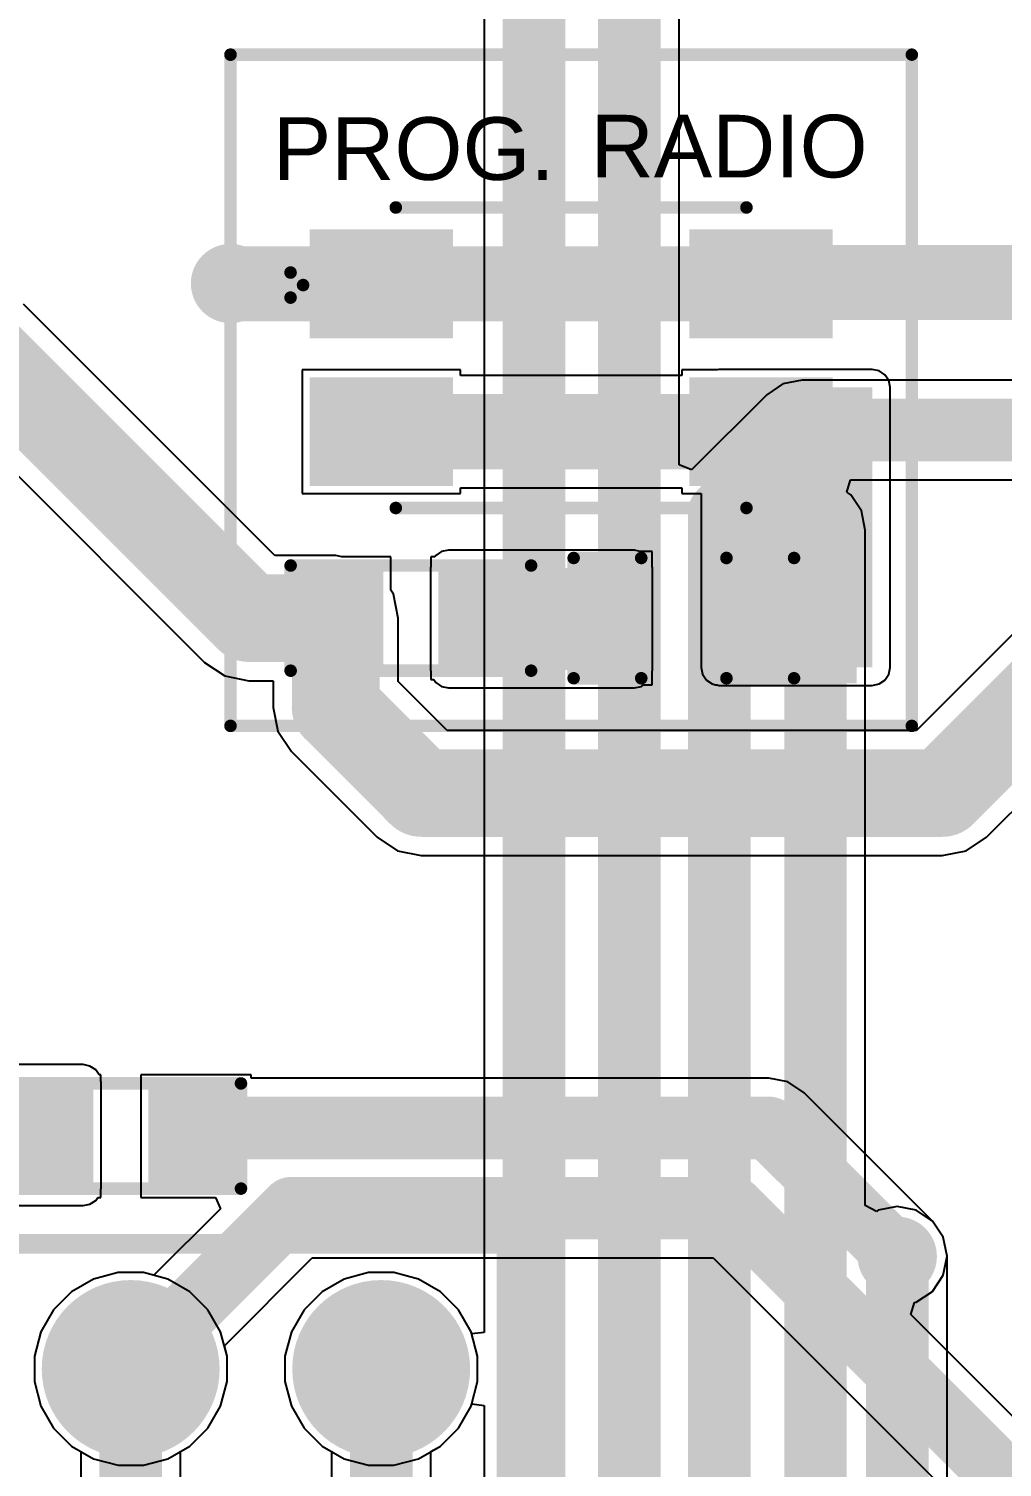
# Model space of a CAD drawing. Header units: millimetres. Extents: x -5 to 123, y 0 to 98.
# Drawn here: x 92.21 to 102.08, y 62.02 to 76.61 of the extents above; entities that cross this region are included whole.
import ezdxf

# ---------------------------------------------------------------- set-up
doc = ezdxf.new("R2010")
doc.units = ezdxf.units.MM
for name, color, linetype in [('BottomLayer', 5, 'Continuous'), ('BottomSolder', 6, 'Continuous'), ('MultiLayer', 9, 'Continuous'), ('PadHoleLayer', 156, 'Continuous'), ('TopLayer', 1, 'Continuous'), ('TopOverlay', 2, 'Continuous'), ('TopPaste', 8, 'Continuous'), ('TopSolder', 216, 'Continuous'), ('ViaHoleLayer', 16, 'Continuous')]:
    doc.layers.add(name, color=color, linetype=linetype)
doc.styles.add('Arial', font='', dxfattribs={"height": 0.2})
doc.styles.get('Arial').set_extended_font_data('Arial')

# ---------------------------------------------------------------- blocks, each defined once
blk = doc.blocks.new('TS_1185EC_C_D_B__17')
at = {"layer": 'TopLayer'}
for points in [[(-2.55, 1.2), (-1.3, 1.2), (-1.3, 0.3), (-2.55, 0.3)], [(1.3, 1.2), (2.55, 1.2), (2.55, 0.3), (1.3, 0.3)], [(-2.55, -0.3), (-1.3, -0.3), (-1.3, -1.2), (-2.55, -1.2)], [(1.3, -0.3), (2.55, -0.3), (2.55, -1.2), (1.3, -1.2)]]:
    blk.add_hatch(color=1, dxfattribs=at).paths.add_polyline_path(points)
at = {"layer": 'TopPaste'}
for points in [[(-2.55, 1.2), (-1.3, 1.2), (-1.3, 0.3), (-2.55, 0.3)], [(1.3, 1.2), (2.55, 1.2), (2.55, 0.3), (1.3, 0.3)], [(-2.55, -0.3), (-1.3, -0.3), (-1.3, -1.2), (-2.55, -1.2)], [(1.3, -0.3), (2.55, -0.3), (2.55, -1.2), (1.3, -1.2)]]:
    blk.add_hatch(color=8, dxfattribs=at).paths.add_polyline_path(points)
at = {"layer": 'TopSolder'}
for points in [[(-2.652, 1.302), (-1.198, 1.302), (-1.198, 0.198), (-2.652, 0.198)], [(1.198, 1.302), (2.652, 1.302), (2.652, 0.198), (1.198, 0.198)], [(-2.652, -0.198), (-1.198, -0.198), (-1.198, -1.302), (-2.652, -1.302)], [(1.198, -0.198), (2.652, -0.198), (2.652, -1.302), (1.198, -1.302)]]:
    blk.add_hatch(color=216, dxfattribs=at).paths.add_polyline_path(points)
at = {"layer": 'TopOverlay', "const_width": 0.127}
for points in [[(-1.778, 1.524), (1.778, 1.524)], [(-2.845, 0.864), (-2.718, 0.737)], [(-2.845, 0.61), (-2.845, 0.864)], [(-2.845, 0.61), (-2.718, 0.737)], [(-1.778, -1.524), (1.778, -1.524)]]:
    blk.add_lwpolyline(points, dxfattribs=at)
at = {"layer": 'TopOverlay', "const_width": 0.0635}
for points in [[(-1.81, 1.524, 1), (-1.746, 1.524, 1)], [(1.746, 1.524, 1), (1.81, 1.524, 1)], [(-2.877, 0.864, 1), (-2.813, 0.864, 1)], [(-2.877, 0.864, 1), (-2.813, 0.864, 1)], [(-2.75, 0.737, 1), (-2.686, 0.737, 1)], [(-2.75, 0.737, 1), (-2.686, 0.737, 1)], [(-2.877, 0.61, 1), (-2.813, 0.61, 1)], [(-2.877, 0.61, 1), (-2.813, 0.61, 1)], [(-1.81, -1.524, 1), (-1.746, -1.524, 1)], [(1.746, -1.524, 1), (1.81, -1.524, 1)]]:
    blk.add_lwpolyline(points, format="xyb", close=True, dxfattribs=at)
blk = doc.blocks.new('RES_0603_72')
at = {"layer": 'TopLayer'}
for points in [[(-0.381, 0.4445), (-0.381, -0.4445), (-1.143, -0.4445), (-1.143, 0.4445)], [(1.143, 0.4445), (1.143, -0.4445), (0.381, -0.4445), (0.381, 0.4445)]]:
    blk.add_hatch(color=1, dxfattribs=at).paths.add_polyline_path(points)
at = {"layer": 'TopPaste'}
for points in [[(-0.381, 0.4445), (-0.381, -0.4445), (-1.143, -0.4445), (-1.143, 0.4445)], [(1.143, 0.4445), (1.143, -0.4445), (0.381, -0.4445), (0.381, 0.4445)]]:
    blk.add_hatch(color=8, dxfattribs=at).paths.add_polyline_path(points)
at = {"layer": 'TopSolder'}
for points in [[(-0.2794, 0.5461), (-0.2794, -0.5461), (-1.2446, -0.5461), (-1.2446, 0.5461)], [(1.2446, 0.5461), (1.2446, -0.5461), (0.2794, -0.5461), (0.2794, 0.5461)]]:
    blk.add_hatch(color=216, dxfattribs=at).paths.add_polyline_path(points)
at = {"layer": 'TopOverlay', "const_width": 0.127}
for points in [[(1.2192, 0.5334), (-1.2192, 0.5334)], [(-1.2192, 0.5334), (-1.2192, -0.5334)], [(1.2192, 0.5334), (1.2192, -0.5334)], [(1.2192, -0.5334), (-1.2192, -0.5334)]]:
    blk.add_lwpolyline(points, dxfattribs=at)
at = {"layer": 'TopOverlay', "const_width": 0.0635}
for points in [[(-1.25095, 0.5334, 1), (-1.18745, 0.5334, 1)], [(-1.25095, 0.5334, 1), (-1.18745, 0.5334, 1)], [(1.18745, 0.5334, 1), (1.25095, 0.5334, 1)], [(1.18745, 0.5334, 1), (1.25095, 0.5334, 1)], [(-1.25095, -0.5334, 1), (-1.18745, -0.5334, 1)], [(-1.25095, -0.5334, 1), (-1.18745, -0.5334, 1)], [(1.18745, -0.5334, 1), (1.25095, -0.5334, 1)], [(1.18745, -0.5334, 1), (1.25095, -0.5334, 1)]]:
    blk.add_lwpolyline(points, format="xyb", close=True, dxfattribs=at)
blk = doc.blocks.new('RES_0603_76')
at = {"layer": 'TopLayer'}
for points in [[(-0.381, 0.4445), (-0.381, -0.4445), (-1.143, -0.4445), (-1.143, 0.4445)], [(1.143, 0.4445), (1.143, -0.4445), (0.381, -0.4445), (0.381, 0.4445)]]:
    blk.add_hatch(color=1, dxfattribs=at).paths.add_polyline_path(points)
at = {"layer": 'TopPaste'}
for points in [[(-0.381, 0.4445), (-0.381, -0.4445), (-1.143, -0.4445), (-1.143, 0.4445)], [(1.143, 0.4445), (1.143, -0.4445), (0.381, -0.4445), (0.381, 0.4445)]]:
    blk.add_hatch(color=8, dxfattribs=at).paths.add_polyline_path(points)
at = {"layer": 'TopSolder'}
for points in [[(-0.2794, 0.5461), (-0.2794, -0.5461), (-1.2446, -0.5461), (-1.2446, 0.5461)], [(1.2446, 0.5461), (1.2446, -0.5461), (0.2794, -0.5461), (0.2794, 0.5461)]]:
    blk.add_hatch(color=216, dxfattribs=at).paths.add_polyline_path(points)
at = {"layer": 'TopOverlay', "const_width": 0.127}
for points in [[(-1.2192, -0.5334), (-1.2192, 0.5334)], [(-1.2192, 0.5334), (1.2192, 0.5334)], [(1.2192, -0.5334), (1.2192, 0.5334)], [(-1.2192, -0.5334), (1.2192, -0.5334)]]:
    blk.add_lwpolyline(points, dxfattribs=at)
at = {"layer": 'TopOverlay', "const_width": 0.0635}
for points in [[(-1.25095, 0.5334, 1), (-1.18745, 0.5334, 1)], [(-1.25095, 0.5334, 1), (-1.18745, 0.5334, 1)], [(1.18745, 0.5334, 1), (1.25095, 0.5334, 1)], [(1.18745, 0.5334, 1), (1.25095, 0.5334, 1)], [(-1.25095, -0.5334, 1), (-1.18745, -0.5334, 1)], [(-1.25095, -0.5334, 1), (-1.18745, -0.5334, 1)], [(1.18745, -0.5334, 1), (1.25095, -0.5334, 1)], [(1.18745, -0.5334, 1), (1.25095, -0.5334, 1)]]:
    blk.add_lwpolyline(points, format="xyb", close=True, dxfattribs=at)
blk = doc.blocks.new('LED_0603_89')
at = {"layer": 'TopLayer'}
for points in [[(-1, 0.5), (-0.5, 0.5), (-0.5, -0.5), (-1, -0.5)], [(0.5, 0.5), (1, 0.5), (1, -0.5), (0.5, -0.5)]]:
    blk.add_hatch(color=1, dxfattribs=at).paths.add_polyline_path(points)
at = {"layer": 'TopOverlay'}
blk.add_hatch(color=2, dxfattribs=at).paths.add_polyline_path([(1.118, -0.66), (1.753, -0.66), (1.753, 0.66), (1.118, 0.66)])
at = {"layer": 'TopPaste'}
for points in [[(-1, 0.5), (-0.5, 0.5), (-0.5, -0.5), (-1, -0.5)], [(0.5, 0.5), (1, 0.5), (1, -0.5), (0.5, -0.5)]]:
    blk.add_hatch(color=8, dxfattribs=at).paths.add_polyline_path(points)
at = {"layer": 'TopSolder'}
for points in [[(-1.102, 0.602), (-0.398, 0.602), (-0.398, -0.602), (-1.102, -0.602)], [(0.398, 0.602), (1.102, 0.602), (1.102, -0.602), (0.398, -0.602)]]:
    blk.add_hatch(color=216, dxfattribs=at).paths.add_polyline_path(points)
at = {"layer": 'TopOverlay', "const_width": 0.127}
for points in [[(-1.118, 0.61), (-0.432, 0.61)], [(-1.118, -0.61), (-1.118, 0.61)], [(0.432, 0.61), (1.118, 0.61)], [(1.118, -0.61), (1.118, 0.61)], [(-1.118, -0.61), (-0.432, -0.61)], [(0.432, -0.61), (1.118, -0.61)]]:
    blk.add_lwpolyline(points, dxfattribs=at)
at = {"layer": 'TopOverlay', "const_width": 0.0635}
for points in [[(-1.149, 0.61, 1), (-1.086, 0.61, 1)], [(-1.149, 0.61, 1), (-1.086, 0.61, 1)], [(-0.464, 0.61, 1), (-0.4, 0.61, 1)], [(0.4, 0.61, 1), (0.464, 0.61, 1)], [(1.086, 0.61, 1), (1.149, 0.61, 1)], [(1.086, 0.61, 1), (1.149, 0.61, 1)], [(-1.149, -0.61, 1), (-1.086, -0.61, 1)], [(-1.149, -0.61, 1), (-1.086, -0.61, 1)], [(-0.464, -0.61, 1), (-0.4, -0.61, 1)], [(0.4, -0.61, 1), (0.464, -0.61, 1)], [(1.086, -0.61, 1), (1.149, -0.61, 1)], [(1.086, -0.61, 1), (1.149, -0.61, 1)]]:
    blk.add_lwpolyline(points, format="xyb", close=True, dxfattribs=at)
blk = doc.blocks.new('HDR_1X5_FEMALE_93')
at = {"layer": 'BottomLayer'}
blk.add_hatch(color=5, dxfattribs=at).paths.add_polyline_path([(-0.8, 0.8), (0.8, 0.8), (0.8, -0.8), (-0.8, -0.8)])
h = blk.add_hatch(color=5, dxfattribs=at)
edge = h.paths.add_edge_path()
edge.add_arc((2.54, 0), 0.8, 0, 360)
h = blk.add_hatch(color=5, dxfattribs=at)
edge = h.paths.add_edge_path()
edge.add_arc((5.08, 0), 0.8, 0, 360)
h = blk.add_hatch(color=5, dxfattribs=at)
edge = h.paths.add_edge_path()
edge.add_arc((7.62, 0), 0.8, 0, 360)
h = blk.add_hatch(color=5, dxfattribs=at)
edge = h.paths.add_edge_path()
edge.add_arc((10.16, 0), 0.8, 0, 360)
at = {"layer": 'BottomSolder'}
blk.add_hatch(color=6, dxfattribs=at).paths.add_polyline_path([(-0.902, 0.902), (0.902, 0.902), (0.902, -0.902), (-0.902, -0.902)])
h = blk.add_hatch(color=6, dxfattribs=at)
edge = h.paths.add_edge_path()
edge.add_arc((2.54, 0), 0.902, 0, 360)
h = blk.add_hatch(color=6, dxfattribs=at)
edge = h.paths.add_edge_path()
edge.add_arc((5.08, 0), 0.902, 0, 360)
h = blk.add_hatch(color=6, dxfattribs=at)
edge = h.paths.add_edge_path()
edge.add_arc((7.62, 0), 0.902, 0, 360)
h = blk.add_hatch(color=6, dxfattribs=at)
edge = h.paths.add_edge_path()
edge.add_arc((10.16, 0), 0.902, 0, 360)
at = {"layer": 'MultiLayer'}
blk.add_hatch(color=9, dxfattribs=at).paths.add_polyline_path([(-0.8, 0.8), (0.8, 0.8), (0.8, -0.8), (-0.8, -0.8)])
h = blk.add_hatch(color=9, dxfattribs=at)
edge = h.paths.add_edge_path()
edge.add_arc((2.54, 0), 0.8, 0, 360)
h = blk.add_hatch(color=9, dxfattribs=at)
edge = h.paths.add_edge_path()
edge.add_arc((5.08, 0), 0.8, 0, 360)
h = blk.add_hatch(color=9, dxfattribs=at)
edge = h.paths.add_edge_path()
edge.add_arc((7.62, 0), 0.8, 0, 360)
h = blk.add_hatch(color=9, dxfattribs=at)
edge = h.paths.add_edge_path()
edge.add_arc((10.16, 0), 0.8, 0, 360)
at = {"layer": 'PadHoleLayer'}
h = blk.add_hatch(color=156, dxfattribs=at)
edge = h.paths.add_edge_path()
edge.add_arc((0, 0), 0.475, 0, 360)
h = blk.add_hatch(color=156, dxfattribs=at)
edge = h.paths.add_edge_path()
edge.add_arc((2.54, 0), 0.475, 0, 360)
h = blk.add_hatch(color=156, dxfattribs=at)
edge = h.paths.add_edge_path()
edge.add_arc((5.08, 0), 0.475, 0, 360)
h = blk.add_hatch(color=156, dxfattribs=at)
edge = h.paths.add_edge_path()
edge.add_arc((7.62, 0), 0.475, 0, 360)
h = blk.add_hatch(color=156, dxfattribs=at)
edge = h.paths.add_edge_path()
edge.add_arc((10.16, 0), 0.475, 0, 360)
at = {"layer": 'TopLayer'}
blk.add_hatch(color=1, dxfattribs=at).paths.add_polyline_path([(-0.8, 0.8), (0.8, 0.8), (0.8, -0.8), (-0.8, -0.8)])
h = blk.add_hatch(color=1, dxfattribs=at)
edge = h.paths.add_edge_path()
edge.add_arc((2.54, 0), 0.8, 0, 360)
h = blk.add_hatch(color=1, dxfattribs=at)
edge = h.paths.add_edge_path()
edge.add_arc((5.08, 0), 0.8, 0, 360)
h = blk.add_hatch(color=1, dxfattribs=at)
edge = h.paths.add_edge_path()
edge.add_arc((7.62, 0), 0.8, 0, 360)
h = blk.add_hatch(color=1, dxfattribs=at)
edge = h.paths.add_edge_path()
edge.add_arc((10.16, 0), 0.8, 0, 360)
at = {"layer": 'TopSolder'}
blk.add_hatch(color=216, dxfattribs=at).paths.add_polyline_path([(-0.902, 0.902), (0.902, 0.902), (0.902, -0.902), (-0.902, -0.902)])
h = blk.add_hatch(color=216, dxfattribs=at)
edge = h.paths.add_edge_path()
edge.add_arc((2.54, 0), 0.902, 0, 360)
h = blk.add_hatch(color=216, dxfattribs=at)
edge = h.paths.add_edge_path()
edge.add_arc((5.08, 0), 0.902, 0, 360)
h = blk.add_hatch(color=216, dxfattribs=at)
edge = h.paths.add_edge_path()
edge.add_arc((7.62, 0), 0.902, 0, 360)
h = blk.add_hatch(color=216, dxfattribs=at)
edge = h.paths.add_edge_path()
edge.add_arc((10.16, 0), 0.902, 0, 360)
at = {"layer": 'TopOverlay', "const_width": 0.2}
for points in [[(-1.27, 1.27), (11.43, 1.27)], [(-1.27, -1.27), (-1.27, 1.27)], [(11.43, -1.27), (11.43, 1.27)], [(-1.27, -1.27), (11.43, -1.27)]]:
    blk.add_lwpolyline(points, dxfattribs=at)
at = {"layer": 'TopOverlay', "const_width": 0.1}
for points in [[(-1.32, 1.27, 1), (-1.22, 1.27, 1)], [(-1.32, 1.27, 1), (-1.22, 1.27, 1)], [(11.38, 1.27, 1), (11.48, 1.27, 1)], [(11.38, 1.27, 1), (11.48, 1.27, 1)], [(-1.32, -1.27, 1), (-1.22, -1.27, 1)], [(-1.32, -1.27, 1), (-1.22, -1.27, 1)], [(11.38, -1.27, 1), (11.48, -1.27, 1)], [(11.38, -1.27, 1), (11.48, -1.27, 1)]]:
    blk.add_lwpolyline(points, format="xyb", close=True, dxfattribs=at)

msp = doc.modelspace()

# ---------------------------------------------------------------- hatches: boundary and pattern name
at = {"layer": 'BottomLayer'}
h = msp.add_hatch(color=5, dxfattribs=at)
edge = h.paths.add_edge_path()
edge.add_arc((94.255, 74.027), 0.3, 0, 360)
h = msp.add_hatch(color=5, dxfattribs=at)
edge = h.paths.add_edge_path()
edge.add_arc((100.187, 71.526), 0.3, 0, 360)
h = msp.add_hatch(color=5, dxfattribs=at)
edge = h.paths.add_edge_path()
edge.add_arc((101.016, 64.16), 0.3, 0, 360)
at = {"layer": 'BottomSolder'}
h = msp.add_hatch(color=6, dxfattribs=at)
edge = h.paths.add_edge_path()
edge.add_arc((94.255, 74.027), 0.402, 0, 360)
h = msp.add_hatch(color=6, dxfattribs=at)
edge = h.paths.add_edge_path()
edge.add_arc((100.187, 71.526), 0.402, 0, 360)
h = msp.add_hatch(color=6, dxfattribs=at)
edge = h.paths.add_edge_path()
edge.add_arc((101.016, 64.16), 0.402, 0, 360)
at = {"layer": 'TopLayer'}
h = msp.add_hatch(color=1, dxfattribs=at)
edge = h.paths.add_edge_path()
edge.add_arc((94.255, 74.027), 0.3, 0, 360)
for points in [[(99.208, 70.133), (100.762, 70.133), (100.762, 72.974), (99.208, 72.974)], [(96.465, 70.107), (98.352, 70.107), (98.352, 71.141), (96.465, 71.141)], [(92.761, 64.856), (92.761, 65.922), (90.55, 65.922), (90.55, 64.856)]]:
    msp.add_hatch(color=1, dxfattribs=at).paths.add_polyline_path(points)
h = msp.add_hatch(color=1, dxfattribs=at)
edge = h.paths.add_edge_path()
edge.add_arc((100.187, 71.526), 0.3, 0, 360)
h = msp.add_hatch(color=1, dxfattribs=at)
edge = h.paths.add_edge_path()
edge.add_arc((101.016, 64.16), 0.3, 0, 360)
at = {"layer": 'TopSolder'}
h = msp.add_hatch(color=216, dxfattribs=at)
edge = h.paths.add_edge_path()
edge.add_arc((94.255, 74.027), 0.402, 0, 360)
h = msp.add_hatch(color=216, dxfattribs=at)
edge = h.paths.add_edge_path()
edge.add_arc((100.187, 71.526), 0.402, 0, 360)
h = msp.add_hatch(color=216, dxfattribs=at)
edge = h.paths.add_edge_path()
edge.add_arc((101.016, 64.16), 0.402, 0, 360)
at = {"layer": 'ViaHoleLayer'}
h = msp.add_hatch(color=16, dxfattribs=at)
edge = h.paths.add_edge_path()
edge.add_arc((94.255, 74.027), 0.15, 0, 360)
h = msp.add_hatch(color=16, dxfattribs=at)
edge = h.paths.add_edge_path()
edge.add_arc((100.187, 71.526), 0.15, 0, 360)
h = msp.add_hatch(color=16, dxfattribs=at)
edge = h.paths.add_edge_path()
edge.add_arc((101.016, 64.16), 0.15, 0, 360)

# ---------------------------------------------------------------- linework, layer by layer
at = {"layer": 'BottomLayer'}
for p, q in [((98.803, 72.189), (98.803, 86.909)), ((96.828, 84.318), (96.828, 63.388)), ((99.857, 73.009), (99.694, 72.899)), ((100.051, 73.047), (99.857, 73.009)), ((104.267, 73.047), (100.051, 73.047)), ((99.694, 72.899), (98.93, 72.136)), ((98.93, 72.136), (98.803, 72.189)), ((100.504, 71.91), (100.542, 72.037)), ((100.542, 72.037), (104.267, 72.037)), ((100.544, 71.883), (100.504, 71.91)), ((100.653, 71.72), (100.544, 71.883)), ((100.692, 71.526), (100.653, 71.72)), ((100.692, 64.674), (100.692, 71.526)), ((100.804, 64.614), (100.692, 64.674)), ((101.016, 64.665), (100.823, 64.627)), ((101.209, 64.627), (101.016, 64.665)), ((100.823, 64.627), (100.804, 64.614)), ((101.373, 64.517), (101.209, 64.627)), ((101.482, 64.354), (101.373, 64.517)), ((101.521, 64.16), (101.482, 64.354)), ((101.521, 58.242), (101.521, 64.16)), ((92.866, 63.929), (92.643, 63.8)), ((93.115, 63.995), (92.866, 63.929)), ((93.372, 63.995), (93.115, 63.995)), ((93.621, 63.929), (93.372, 63.995)), ((93.844, 63.8), (93.621, 63.929)), ((95.406, 63.929), (95.183, 63.8)), ((95.655, 63.995), (95.406, 63.929)), ((95.912, 63.995), (95.655, 63.995)), ((96.161, 63.929), (95.912, 63.995)), ((96.384, 63.8), (96.161, 63.929)), ((92.643, 63.8), (92.461, 63.618)), ((94.026, 63.618), (93.844, 63.8)), ((95.183, 63.8), (95.001, 63.618)), ((96.566, 63.618), (96.384, 63.8)), ((92.461, 63.618), (92.332, 63.395)), ((94.155, 63.395), (94.026, 63.618)), ((95.001, 63.618), (94.872, 63.395)), ((96.695, 63.395), (96.566, 63.618)), ((92.332, 63.395), (92.266, 63.146)), ((94.221, 63.146), (94.155, 63.395)), ((94.872, 63.395), (94.806, 63.146)), ((96.701, 63.372), (96.695, 63.395)), ((96.828, 63.388), (96.701, 63.372)), ((92.266, 63.146), (92.266, 62.889)), ((94.221, 62.889), (94.221, 63.146)), ((94.806, 63.146), (94.806, 62.889)), ((92.266, 62.889), (92.332, 62.64)), ((94.155, 62.64), (94.221, 62.889)), ((94.806, 62.889), (94.872, 62.64)), ((92.332, 62.64), (92.461, 62.417)), ((94.026, 62.417), (94.155, 62.64)), ((94.872, 62.64), (95.001, 62.417)), ((96.566, 62.417), (96.695, 62.64)), ((96.695, 62.64), (96.701, 62.663)), ((96.701, 62.663), (96.828, 62.647)), ((96.828, 62.647), (96.828, 48.647)), ((92.461, 62.417), (92.643, 62.235)), ((93.844, 62.235), (94.026, 62.417)), ((95.001, 62.417), (95.183, 62.235)), ((96.384, 62.235), (96.566, 62.417)), ((92.643, 62.235), (92.738, 62.18)), ((92.738, 62.18), (92.738, 61.519)), ((93.748, 62.18), (93.844, 62.235)), ((93.748, 61.728), (93.748, 62.18)), ((95.183, 62.235), (95.278, 62.18)), ((95.278, 62.18), (95.278, 61.906)), ((96.288, 62.18), (96.384, 62.235)), ((96.288, 61.697), (96.288, 62.18))]:
    msp.add_line(p, q, dxfattribs=at)
for points, const_width in [([(98.298, 44.806), (98.298, 87.118)], 0.635), ([(97.333, 48.438), (97.333, 84.527)], 0.635), ([(99.212, 71.704), (100.051, 72.542)], 0.635), ([(100.051, 72.542), (104.267, 72.542)], 0.635), ([(99.212, 50.673), (99.212, 71.704)], 0.635), ([(100.187, 56.473), (100.187, 71.526)], 0.635), ([(101.016, 58.242), (101.016, 64.16)], 0.635), ([(93.243, 61.519), (93.243, 63.017)], 0.635), ([(95.783, 61.697), (95.783, 62.891)], 0.635), ([(95.783, 62.891), (95.783, 63.017)], 0.508)]:
    msp.add_lwpolyline(points, dxfattribs=dict(at, const_width=const_width))
for points, const_width in [([(99.892, 72.542, 1), (100.209, 72.542, 1)], 0.318), ([(99.892, 72.542, 1), (100.209, 72.542, 1)], 0.318), ([(99.054, 71.704, 1), (99.371, 71.704, 1)], 0.318), ([(99.054, 71.704, 1), (99.371, 71.704, 1)], 0.318), ([(100.028, 71.526, 1), (100.345, 71.526, 1)], 0.318), ([(100.857, 64.16, 1), (101.175, 64.16, 1)], 0.318), ([(93.085, 63.017, 1), (93.402, 63.017, 1)], 0.318), ([(95.625, 62.891, 1), (95.942, 62.891, 1)], 0.318), ([(95.656, 63.017, 1), (95.91, 63.017, 1)], 0.254), ([(95.656, 62.891, 1), (95.91, 62.891, 1)], 0.254)]:
    msp.add_lwpolyline(points, format="xyb", close=True, dxfattribs=dict(at, const_width=const_width))
at = {"layer": 'TopLayer'}
for p, q in [((94.705, 71.267), (92.155, 73.817)), ((96.587, 73.152), (94.981, 73.152)), ((94.981, 73.152), (94.981, 71.896)), ((96.587, 73.094), (96.587, 73.152)), ((99.19, 73.152), (98.831, 73.152)), ((98.831, 73.152), (98.831, 73.094)), ((99.208, 73.155), (99.19, 73.152)), ((100.762, 73.155), (99.208, 73.155)), ((100.831, 73.142), (100.762, 73.155)), ((100.89, 73.102), (100.831, 73.142)), ((100.929, 73.044), (100.89, 73.102)), ((98.831, 73.094), (96.587, 73.094)), ((100.943, 72.974), (100.929, 73.044)), ((100.943, 70.133), (100.943, 72.974)), ((91.713, 72.464), (93.993, 70.184)), ((96.587, 71.896), (96.587, 71.954)), ((96.587, 71.954), (98.831, 71.954)), ((98.831, 71.954), (98.831, 71.896)), ((94.981, 71.896), (96.587, 71.896)), ((98.831, 71.896), (99.027, 71.896)), ((99.027, 71.896), (99.027, 70.133)), ((95.322, 71.267), (94.705, 71.267)), ((95.383, 71.255), (95.322, 71.267)), ((95.88, 71.255), (95.383, 71.255)), ((95.88, 70.916), (95.88, 71.255)), ((96.327, 71.255), (96.287, 71.255)), ((96.287, 71.255), (96.287, 71.158)), ((96.336, 71.269), (96.327, 71.255)), ((96.395, 71.308), (96.336, 71.269)), ((96.465, 71.322), (96.395, 71.308)), ((98.352, 71.322), (96.465, 71.322)), ((98.41, 71.31), (98.352, 71.322)), ((98.53, 71.31), (98.41, 71.31)), ((98.53, 71.158), (98.53, 71.31)), ((96.287, 71.158), (96.283, 71.141)), ((96.283, 71.141), (96.283, 70.107)), ((98.533, 71.141), (98.53, 71.158)), ((98.533, 70.107), (98.533, 71.141)), ((102.798, 71.081), (101.21, 69.494)), ((95.908, 70.875), (95.88, 70.916)), ((95.956, 70.633), (95.908, 70.875)), ((95.956, 69.99), (95.956, 70.633)), ((93.993, 70.184), (94.199, 70.046)), ((94.199, 70.046), (94.442, 69.998)), ((96.283, 70.107), (96.287, 70.09)), ((96.287, 70.09), (96.287, 70.01)), ((98.53, 70.09), (98.533, 70.107)), ((98.53, 69.955), (98.53, 70.09)), ((99.027, 70.133), (99.04, 70.063)), ((99.04, 70.063), (99.08, 70.004)), ((100.89, 70.004), (100.929, 70.063)), ((100.929, 70.063), (100.943, 70.133)), ((94.442, 69.998), (94.687, 69.998)), ((94.687, 69.998), (94.687, 69.728)), ((96.453, 69.494), (95.956, 69.99)), ((96.287, 70.01), (96.316, 70.01)), ((96.316, 70.01), (96.336, 69.979)), ((96.336, 69.979), (96.395, 69.94)), ((96.395, 69.94), (96.465, 69.926)), ((96.465, 69.926), (98.352, 69.926)), ((98.352, 69.926), (98.422, 69.94)), ((98.422, 69.94), (98.444, 69.955)), ((98.444, 69.955), (98.53, 69.955)), ((99.08, 70.004), (99.138, 69.965)), ((99.138, 69.965), (99.174, 69.958)), ((99.174, 69.958), (99.174, 69.955)), ((99.174, 69.955), (99.19, 69.955)), ((99.19, 69.955), (99.208, 69.951)), ((99.208, 69.951), (100.762, 69.951)), ((100.762, 69.951), (100.831, 69.965)), ((100.831, 69.965), (100.89, 70.004)), ((101.922, 68.411), (103.509, 69.998)), ((94.687, 69.728), (94.735, 69.485)), ((94.735, 69.485), (94.873, 69.279)), ((101.21, 69.494), (96.453, 69.494)), ((94.873, 69.279), (95.741, 68.411)), ((95.741, 68.411), (95.947, 68.273)), ((101.716, 68.273), (101.922, 68.411)), ((95.947, 68.273), (96.19, 68.225)), ((96.19, 68.225), (101.473, 68.225)), ((101.473, 68.225), (101.716, 68.273)), ((92.761, 66.104), (91.596, 66.104)), ((92.83, 66.09), (92.761, 66.104)), ((92.889, 66.051), (92.83, 66.09)), ((92.922, 66.002), (92.889, 66.051)), ((92.939, 66.002), (92.922, 66.002)), ((92.939, 65.94), (92.939, 66.002)), ((94.463, 66.002), (93.345, 66.002)), ((93.345, 66.002), (93.345, 64.757)), ((94.463, 65.966), (94.463, 66.002)), ((99.715, 65.966), (94.463, 65.966)), ((99.908, 65.928), (99.715, 65.966)), ((92.942, 65.922), (92.939, 65.94)), ((92.942, 64.856), (92.942, 65.922)), ((100.072, 65.818), (99.908, 65.928)), ((101.373, 64.517), (100.072, 65.818)), ((92.939, 64.838), (92.942, 64.856)), ((92.939, 64.757), (92.939, 64.838)), ((91.774, 64.674), (92.761, 64.674)), ((92.761, 64.674), (92.83, 64.688)), ((92.83, 64.688), (92.889, 64.727)), ((92.889, 64.727), (92.909, 64.757)), ((92.909, 64.757), (92.939, 64.757)), ((93.345, 64.757), (94.103, 64.757)), ((94.152, 64.64), (93.479, 63.967)), ((94.103, 64.757), (94.152, 64.64)), ((101.482, 64.354), (101.373, 64.517)), ((101.521, 64.16), (101.482, 64.354)), ((94.193, 63.253), (95.084, 64.143)), ((95.084, 64.143), (99.15, 64.143)), ((99.15, 64.143), (101.954, 61.34)), ((101.482, 63.967), (101.521, 64.16)), ((92.866, 63.929), (92.643, 63.8)), ((93.115, 63.995), (92.866, 63.929)), ((93.372, 63.995), (93.115, 63.995)), ((93.479, 63.967), (93.372, 63.995)), ((95.406, 63.929), (95.183, 63.8)), ((95.655, 63.995), (95.406, 63.929)), ((95.912, 63.995), (95.655, 63.995)), ((96.161, 63.929), (95.912, 63.995)), ((96.384, 63.8), (96.161, 63.929)), ((101.373, 63.803), (101.482, 63.967)), ((92.643, 63.8), (92.461, 63.618)), ((95.183, 63.8), (95.001, 63.618)), ((96.566, 63.618), (96.384, 63.8)), ((101.209, 63.694), (101.373, 63.803)), ((92.461, 63.618), (92.332, 63.395)), ((95.001, 63.618), (94.872, 63.395)), ((96.695, 63.395), (96.566, 63.618)), ((101.153, 63.569), (101.19, 63.69)), ((101.19, 63.69), (101.209, 63.694)), ((102.52, 62.202), (101.153, 63.569)), ((92.332, 63.395), (92.266, 63.146)), ((94.872, 63.395), (94.806, 63.146)), ((96.761, 63.146), (96.695, 63.395)), ((94.221, 63.146), (94.193, 63.253)), ((92.266, 63.146), (92.266, 62.889)), ((94.221, 62.889), (94.221, 63.146)), ((94.806, 63.146), (94.806, 62.889)), ((96.761, 62.889), (96.761, 63.146)), ((92.266, 62.889), (92.332, 62.64)), ((94.155, 62.64), (94.221, 62.889)), ((94.806, 62.889), (94.872, 62.64)), ((96.695, 62.64), (96.761, 62.889)), ((92.332, 62.64), (92.461, 62.417)), ((94.026, 62.417), (94.155, 62.64)), ((94.872, 62.64), (95.001, 62.417)), ((96.566, 62.417), (96.695, 62.64)), ((92.461, 62.417), (92.643, 62.235)), ((93.844, 62.235), (94.026, 62.417)), ((95.001, 62.417), (95.183, 62.235)), ((96.384, 62.235), (96.566, 62.417)), ((92.643, 62.235), (92.866, 62.106)), ((93.621, 62.106), (93.844, 62.235)), ((95.183, 62.235), (95.406, 62.106)), ((96.161, 62.106), (96.384, 62.235)), ((92.866, 62.106), (93.115, 62.04)), ((93.115, 62.04), (93.372, 62.04)), ((93.372, 62.04), (93.621, 62.106)), ((95.406, 62.106), (95.655, 62.04)), ((95.655, 62.04), (95.912, 62.04)), ((95.912, 62.04), (96.161, 62.106))]:
    msp.add_line(p, q, dxfattribs=at)
for points, const_width in [([(99.647, 74.037), (105.433, 74.037)], 0.762), ([(94.255, 74.027), (94.258, 74.024)], 0.762), ([(94.258, 74.024), (95.784, 74.024)], 0.762), ([(95.784, 74.024), (99.634, 74.024)], 0.762), ([(99.634, 74.024), (99.647, 74.037)], 0.381), ([(91.707, 73.368), (94.442, 70.633)], 0.889), ([(95.784, 72.524), (99.634, 72.524)], 0.762), ([(94.442, 70.633), (95.322, 70.633)], 0.889), ([(95.322, 69.728), (95.322, 70.633)], 0.889), ([(101.473, 68.859), (103.246, 70.633)], 0.889), ([(99.602, 70.633), (99.644, 70.591)], 0.381), ([(95.322, 69.728), (96.19, 68.859)], 0.889), ([(96.19, 68.859), (101.473, 68.859)], 0.889), ([(93.904, 65.398), (93.967, 65.461)], 0.635), ([(93.904, 65.38), (93.904, 65.398)], 0.635), ([(93.967, 65.461), (99.715, 65.461)], 0.635), ([(99.715, 65.461), (101.016, 64.16)], 0.635), ([(93.269, 63.043), (94.874, 64.648)], 0.635), ([(94.874, 64.648), (99.359, 64.648)], 0.635), ([(99.359, 64.648), (102.311, 61.697)], 0.635), ([(93.167, 63.043), (93.269, 63.043)], 0.635)]:
    msp.add_lwpolyline(points, dxfattribs=dict(at, const_width=const_width))
for points, const_width in [([(99.456, 74.037, 1), (99.837, 74.037, 1)], 0.381), ([(94.064, 74.027, 1), (94.445, 74.027, 1)], 0.381), ([(94.067, 74.024, 1), (94.448, 74.024, 1)], 0.381), ([(94.067, 74.024, 1), (94.448, 74.024, 1)], 0.381), ([(95.594, 74.024, 1), (95.975, 74.024, 1)], 0.381), ([(95.594, 74.024, 1), (95.975, 74.024, 1)], 0.381), ([(99.444, 74.024, 1), (99.825, 74.024, 1)], 0.381), ([(99.539, 74.024, 1), (99.729, 74.024, 1)], 0.191), ([(99.552, 74.037, 1), (99.742, 74.037, 1)], 0.191), ([(95.594, 72.524, 1), (95.975, 72.524, 1)], 0.381), ([(99.444, 72.524, 1), (99.825, 72.524, 1)], 0.381), ([(94.22, 70.633, 1), (94.664, 70.633, 1)], 0.445), ([(94.22, 70.633, 1), (94.664, 70.633, 1)], 0.445), ([(95.099, 70.633, 1), (95.544, 70.633, 1)], 0.445), ([(95.099, 70.633, 1), (95.544, 70.633, 1)], 0.445), ([(99.507, 70.633, 1), (99.697, 70.633, 1)], 0.191), ([(99.549, 70.591, 1), (99.739, 70.591, 1)], 0.191), ([(95.099, 69.728, 1), (95.544, 69.728, 1)], 0.445), ([(95.099, 69.728, 1), (95.544, 69.728, 1)], 0.445), ([(95.968, 68.859, 1), (96.412, 68.859, 1)], 0.445), ([(95.968, 68.859, 1), (96.412, 68.859, 1)], 0.445), ([(101.251, 68.859, 1), (101.695, 68.859, 1)], 0.445), ([(101.251, 68.859, 1), (101.695, 68.859, 1)], 0.445), ([(93.745, 65.398, 1), (94.063, 65.398, 1)], 0.318), ([(93.745, 65.398, 1), (94.063, 65.398, 1)], 0.318), ([(93.745, 65.38, 1), (94.063, 65.38, 1)], 0.318), ([(93.809, 65.461, 1), (94.126, 65.461, 1)], 0.318), ([(93.809, 65.461, 1), (94.126, 65.461, 1)], 0.318), ([(99.556, 65.461, 1), (99.874, 65.461, 1)], 0.318), ([(99.556, 65.461, 1), (99.874, 65.461, 1)], 0.318), ([(94.716, 64.648, 1), (95.033, 64.648, 1)], 0.318), ([(94.716, 64.648, 1), (95.033, 64.648, 1)], 0.318), ([(99.201, 64.648, 1), (99.518, 64.648, 1)], 0.318), ([(99.201, 64.648, 1), (99.518, 64.648, 1)], 0.318), ([(100.857, 64.16, 1), (101.175, 64.16, 1)], 0.318), ([(93.008, 63.043, 1), (93.326, 63.043, 1)], 0.318), ([(93.11, 63.043, 1), (93.428, 63.043, 1)], 0.318), ([(93.11, 63.043, 1), (93.428, 63.043, 1)], 0.318)]:
    msp.add_lwpolyline(points, format="xyb", close=True, dxfattribs=dict(at, const_width=const_width))
at = {"layer": 'TopOverlay', "const_width": 0.127}
for points in [[(94.255, 76.348), (101.164, 76.348)], [(94.255, 69.54), (94.255, 76.348)], [(101.164, 69.54), (101.164, 76.348)], [(94.255, 69.54), (101.164, 69.54)]]:
    msp.add_lwpolyline(points, dxfattribs=at)
at = {"layer": 'TopOverlay', "const_width": 0.0635}
for points in [[(94.223, 76.348, 1), (94.287, 76.348, 1)], [(94.223, 76.348, 1), (94.287, 76.348, 1)], [(101.132, 76.348, 1), (101.195, 76.348, 1)], [(101.132, 76.348, 1), (101.195, 76.348, 1)], [(94.223, 69.54, 1), (94.287, 69.54, 1)], [(94.223, 69.54, 1), (94.287, 69.54, 1)], [(101.132, 69.54, 1), (101.195, 69.54, 1)], [(101.132, 69.54, 1), (101.195, 69.54, 1)]]:
    msp.add_lwpolyline(points, format="xyb", close=True, dxfattribs=at)

# ---------------------------------------------------------------- block references
for name, p in [('TS_1185EC_C_D_B__17', (97.709, 73.274)), ('RES_0603_76', (96.084, 70.633)), ('LED_0603_89', (98.852, 70.633)), ('HDR_1X5_FEMALE_93', (85.623, 63.017))]:
    msp.add_blockref(name, p)
at = {"rotation": 180}
msp.add_blockref('RES_0603_72', (93.142, 65.38), dxfattribs=at)

# ---------------------------------------------------------------- texts
at = {"layer": 'TopOverlay', "style": 'Arial'}
for s, p in [('RADIO', (97.907, 75.103)), ('PROG.', (94.685, 75.078))]:
    msp.add_text(s, height=0.635, rotation=360, dxfattribs=at).set_placement(p)

doc.saveas('drawing.dxf')
